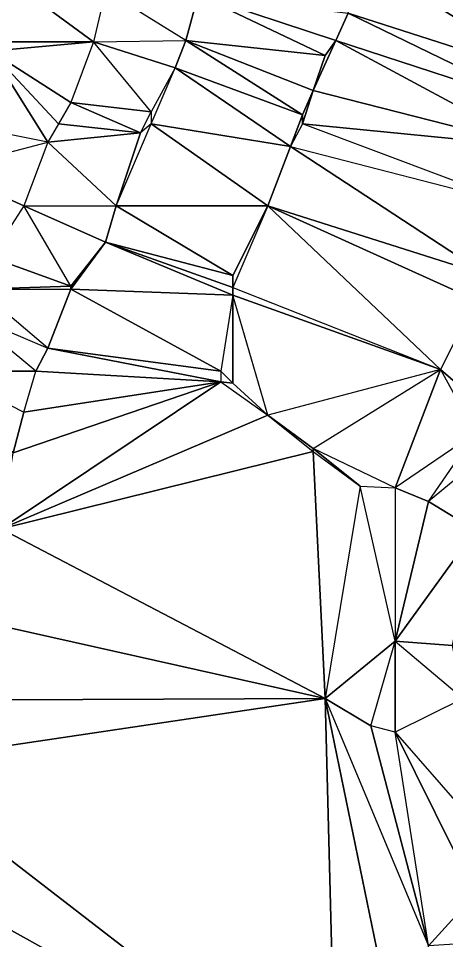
# Model space of a CAD drawing. Header units: metres. Extents: x 121.06818 to 121.07159, y 3.17836 to 3.18313.
# Drawn here: x 121.069919 to 121.070202, y 3.180916 to 3.181523 of the extents above; entities that cross this region are included whole.
import ezdxf

# ---------------------------------------------------------------- set-up
doc = ezdxf.new("R2010")
doc.units = ezdxf.units.M

msp = doc.modelspace()

# ---------------------------------------------------------------- linework, layer by layer
at = {"layer": 'DELAUNEY14316', "color": 252}
msp.add_3dface([(121.070129, 3.180803, 0.01023), (121.069786, 3.180911, 0.01022), (121.069794, 3.180936, 0.01022)], dxfattribs=at)
at = {"layer": 'DELAUNEY14357', "color": 252}
msp.add_3dface([(121.070168, 3.180851, 0.01023), (121.070129, 3.180803, 0.01023), (121.070122, 3.181075, 0.01022)], dxfattribs=at)
at = {"layer": 'DELAUNEY14510', "color": 252}
msp.add_3dface([(121.070129, 3.180803, 0.01023), (121.069794, 3.180936, 0.01022), (121.069809, 3.180981, 0.01022)], dxfattribs=at)
at = {"layer": 'DELAUNEY14683', "color": 252}
msp.add_3dface([(121.070129, 3.180803, 0.01023), (121.069809, 3.180981, 0.01022), (121.069832, 3.181032, 0.01022)], dxfattribs=at)
at = {"layer": 'DELAUNEY14684', "color": 252}
msp.add_3dface([(121.07019, 3.180912, 0.01023), (121.070168, 3.180851, 0.01023), (121.070122, 3.181075, 0.01022)], dxfattribs=at)
at = {"layer": 'DELAUNEY14760', "color": 252}
msp.add_3dface([(121.070221, 3.180914, 0.01024), (121.07019, 3.180912, 0.01023), (121.070221, 3.180946, 0.01023)], dxfattribs=at)
at = {"layer": 'DELAUNEY14836', "color": 252}
msp.add_3dface([(121.070221, 3.180946, 0.01023), (121.07019, 3.180912, 0.01023), (121.070168, 3.181053, 0.01022)], dxfattribs=at)
at = {"layer": 'DELAUNEY14855', "color": 252}
msp.add_3dface([(121.070129, 3.180803, 0.01023), (121.069832, 3.181032, 0.01022), (121.070122, 3.181075, 0.01022)], dxfattribs=at)
at = {"layer": 'DELAUNEY14887', "color": 252}
msp.add_3dface([(121.070122, 3.181075, 0.01022), (121.069832, 3.181032, 0.01022), (121.069855, 3.181074, 0.01022)], dxfattribs=at)
at = {"layer": 'DELAUNEY14902', "color": 252}
msp.add_3dface([(121.070122, 3.181075, 0.01022), (121.07019, 3.180912, 0.01023), (121.070152, 3.181057, 0.01022)], dxfattribs=at)
at = {"layer": 'DELAUNEY14903', "color": 252}
msp.add_3dface([(121.070244, 3.180966, 0.01023), (121.070221, 3.180946, 0.01023), (121.070168, 3.181053, 0.01022)], dxfattribs=at)
at = {"layer": 'DELAUNEY15045', "color": 252}
msp.add_3dface([(121.070152, 3.181057, 0.01022), (121.07019, 3.180912, 0.01023), (121.070168, 3.181053, 0.01022)], dxfattribs=at)
at = {"layer": 'DELAUNEY15061', "color": 252}
msp.add_3dface([(121.070122, 3.181075, 0.01022), (121.070152, 3.181057, 0.01022), (121.070168, 3.181113, 0.01022)], dxfattribs=at)
at = {"layer": 'DELAUNEY15131', "color": 252}
msp.add_3dface([(121.070122, 3.181075, 0.01022), (121.069855, 3.181074, 0.01022), (121.069885, 3.181128, 0.01022)], dxfattribs=at)
at = {"layer": 'DELAUNEY15132', "color": 252}
msp.add_3dface([(121.070168, 3.181053, 0.01022), (121.070152, 3.181057, 0.01022), (121.070168, 3.181113, 0.01022)], dxfattribs=at)
at = {"layer": 'DELAUNEY15299', "color": 252}
msp.add_3dface([(121.070168, 3.181053, 0.01022), (121.070244, 3.180966, 0.01023), (121.070213, 3.181075, 0.01022)], dxfattribs=at)
at = {"layer": 'DELAUNEY15406', "color": 252}
msp.add_3dface([(121.070213, 3.181075, 0.01022), (121.070168, 3.181053, 0.01022), (121.070168, 3.181113, 0.01022)], dxfattribs=at)
at = {"layer": 'DELAUNEY15487', "color": 252}
msp.add_3dface([(121.070122, 3.181075, 0.01022), (121.069885, 3.181128, 0.01022), (121.069908, 3.181187, 0.01022)], dxfattribs=at)
at = {"layer": 'DELAUNEY15760', "color": 252}
msp.add_3dface([(121.070168, 3.181113, 0.01022), (121.070213, 3.181075, 0.01022), (121.070206, 3.18111, 0.01022)], dxfattribs=at)
at = {"layer": 'DELAUNEY15772', "color": 252}
msp.add_3dface([(121.070122, 3.181075, 0.01022), (121.070168, 3.181113, 0.01022), (121.070145, 3.181215, 0.01023)], dxfattribs=at)
at = {"layer": 'DELAUNEY15778', "color": 252}
msp.add_3dface([(121.070168, 3.181113, 0.01022), (121.070206, 3.18111, 0.01022), (121.070221, 3.181186, 0.01023)], dxfattribs=at)
at = {"layer": 'DELAUNEY15905', "color": 252}
msp.add_3dface([(121.070122, 3.181075, 0.01022), (121.069908, 3.181187, 0.01022), (121.070114, 3.181238, 0.01023)], dxfattribs=at)
at = {"layer": 'DELAUNEY16088', "color": 252}
msp.add_3dface([(121.070114, 3.181238, 0.01023), (121.069908, 3.181187, 0.01022), (121.070084, 3.181262, 0.01023)], dxfattribs=at)
at = {"layer": 'DELAUNEY16089', "color": 252}
msp.add_3dface([(121.070122, 3.181075, 0.01022), (121.070114, 3.181238, 0.01023), (121.070145, 3.181215, 0.01023)], dxfattribs=at)
at = {"layer": 'DELAUNEY16090', "color": 252}
msp.add_3dface([(121.070168, 3.181113, 0.01022), (121.070145, 3.181215, 0.01023), (121.070168, 3.181214, 0.01023)], dxfattribs=at)
at = {"layer": 'DELAUNEY16091', "color": 252}
msp.add_3dface([(121.070168, 3.181113, 0.01022), (121.070221, 3.181186, 0.01023), (121.07019, 3.181205, 0.01023)], dxfattribs=at)
at = {"layer": 'DELAUNEY16115', "color": 252}
msp.add_3dface([(121.070084, 3.181262, 0.01023), (121.069908, 3.181187, 0.01022), (121.070053, 3.181284, 0.01023)], dxfattribs=at)
at = {"layer": 'DELAUNEY16116', "color": 252}
msp.add_3dface([(121.070084, 3.181262, 0.01023), (121.070114, 3.181238, 0.01023), (121.070114, 3.18124, 0.01023)], dxfattribs=at)
at = {"layer": 'DELAUNEY16117', "color": 252}
msp.add_3dface([(121.070114, 3.181238, 0.01023), (121.070145, 3.181215, 0.01023), (121.070114, 3.18124, 0.01023)], dxfattribs=at)
at = {"layer": 'DELAUNEY16126', "color": 252}
msp.add_3dface([(121.070168, 3.181113, 0.01022), (121.07019, 3.181205, 0.01023), (121.070168, 3.181214, 0.01023)], dxfattribs=at)
at = {"layer": 'DELAUNEY16135', "color": 252}
msp.add_3dface([(121.07019, 3.181205, 0.01023), (121.070221, 3.181186, 0.01023), (121.070229, 3.181237, 0.01024)], dxfattribs=at)
at = {"layer": 'DELAUNEY16161', "color": 252}
msp.add_3dface([(121.070145, 3.181215, 0.01023), (121.070168, 3.181214, 0.01023), (121.070114, 3.18124, 0.01023)], dxfattribs=at)
at = {"layer": 'DELAUNEY16162', "color": 252}
msp.add_3dface([(121.070168, 3.181214, 0.01023), (121.07019, 3.181205, 0.01023), (121.070221, 3.18125, 0.01024)], dxfattribs=at)
at = {"layer": 'DELAUNEY16282', "color": 252}
msp.add_3dface([(121.070053, 3.181284, 0.01023), (121.069908, 3.181187, 0.01022), (121.069916, 3.181237, 0.01022)], dxfattribs=at)
at = {"layer": 'DELAUNEY16283', "color": 252}
msp.add_3dface([(121.070053, 3.181284, 0.01023), (121.070084, 3.181262, 0.01023), (121.070061, 3.181283, 0.01023)], dxfattribs=at)
at = {"layer": 'DELAUNEY16307', "color": 252}
msp.add_3dface([(121.070053, 3.181284, 0.01023), (121.069916, 3.181237, 0.01022), (121.069923, 3.181264, 0.01022)], dxfattribs=at)
at = {"layer": 'DELAUNEY16365', "color": 252}
msp.add_3dface([(121.070229, 3.181237, 0.01024), (121.07019, 3.181205, 0.01023), (121.070221, 3.18125, 0.01024)], dxfattribs=at)
at = {"layer": 'DELAUNEY16442', "color": 252}
msp.add_3dface([(121.069923, 3.181264, 0.01022), (121.069916, 3.181237, 0.01022), (121.06987, 3.181291, 0.01021)], dxfattribs=at)
at = {"layer": 'DELAUNEY16448', "color": 252}
msp.add_3dface([(121.070053, 3.181284, 0.01023), (121.069923, 3.181264, 0.01022), (121.069931, 3.181291, 0.01022)], dxfattribs=at)
at = {"layer": 'DELAUNEY16475', "color": 252}
msp.add_3dface([(121.070221, 3.18125, 0.01024), (121.070168, 3.181214, 0.01023), (121.070198, 3.181292, 0.01024)], dxfattribs=at)
at = {"layer": 'DELAUNEY16486', "color": 252}
msp.add_3dface([(121.070084, 3.181262, 0.01023), (121.070114, 3.18124, 0.01023), (121.070198, 3.181292, 0.01024)], dxfattribs=at)
at = {"layer": 'DELAUNEY16541', "color": 252}
msp.add_3dface([(121.070053, 3.181284, 0.01023), (121.070061, 3.181283, 0.01023), (121.070053, 3.181291, 0.01023)], dxfattribs=at)
at = {"layer": 'DELAUNEY16542', "color": 252}
msp.add_3dface([(121.070061, 3.181283, 0.01023), (121.070084, 3.181262, 0.01023), (121.070061, 3.181341, 0.01023)], dxfattribs=at)
at = {"layer": 'DELAUNEY16543', "color": 252}
msp.add_3dface([(121.070198, 3.181292, 0.01024), (121.070168, 3.181214, 0.01023), (121.070114, 3.18124, 0.01023)], dxfattribs=at)
at = {"layer": 'DELAUNEY16553', "color": 252}
msp.add_3dface([(121.070198, 3.181292, 0.01024), (121.070221, 3.18125, 0.01024), (121.070213, 3.181279, 0.01024)], dxfattribs=at)
at = {"layer": 'DELAUNEY16560', "color": 252}
msp.add_3dface([(121.070198, 3.181292, 0.01024), (121.070213, 3.181279, 0.01024), (121.070221, 3.181338, 0.01024)], dxfattribs=at)
at = {"layer": 'DELAUNEY16571', "color": 252}
msp.add_3dface([(121.06987, 3.181291, 0.01021), (121.069923, 3.181264, 0.01022), (121.069931, 3.181291, 0.01022)], dxfattribs=at)
at = {"layer": 'DELAUNEY16585', "color": 252}
msp.add_3dface([(121.070053, 3.181284, 0.01023), (121.069931, 3.181291, 0.01022), (121.069939, 3.181306, 0.01022)], dxfattribs=at)
at = {"layer": 'DELAUNEY16607', "color": 252}
msp.add_3dface([(121.069939, 3.181306, 0.01022), (121.069931, 3.181291, 0.01022), (121.069885, 3.181329, 0.01021)], dxfattribs=at)
at = {"layer": 'DELAUNEY16608', "color": 252}
msp.add_3dface([(121.070053, 3.181284, 0.01023), (121.069939, 3.181306, 0.01022), (121.070053, 3.181291, 0.01023)], dxfattribs=at)
at = {"layer": 'DELAUNEY16668', "color": 252}
msp.add_3dface([(121.06987, 3.181291, 0.01021), (121.069931, 3.181291, 0.01022), (121.069885, 3.181329, 0.01021)], dxfattribs=at)
at = {"layer": 'DELAUNEY16669', "color": 252}
msp.add_3dface([(121.070053, 3.181291, 0.01023), (121.069939, 3.181306, 0.01022), (121.069954, 3.181345, 0.01022)], dxfattribs=at)
at = {"layer": 'DELAUNEY16684', "color": 252}
msp.add_3dface([(121.070053, 3.181291, 0.01023), (121.070061, 3.181283, 0.01023), (121.070061, 3.181341, 0.01023)], dxfattribs=at)
at = {"layer": 'DELAUNEY16734', "color": 252}
msp.add_3dface([(121.070198, 3.181292, 0.01024), (121.070084, 3.181262, 0.01023), (121.070061, 3.181341, 0.01023)], dxfattribs=at)
at = {"layer": 'DELAUNEY16762', "color": 252}
msp.add_3dface([(121.069954, 3.181345, 0.01022), (121.069939, 3.181306, 0.01022), (121.069893, 3.181345, 0.01021)], dxfattribs=at)
at = {"layer": 'DELAUNEY16763', "color": 252}
msp.add_3dface([(121.070221, 3.181338, 0.01024), (121.070198, 3.181292, 0.01024), (121.070084, 3.1814, 0.01023)], dxfattribs=at)
at = {"layer": 'DELAUNEY16769', "color": 252}
msp.add_3dface([(121.070053, 3.181291, 0.01023), (121.069954, 3.181345, 0.01022), (121.070061, 3.181341, 0.01023)], dxfattribs=at)
at = {"layer": 'DELAUNEY16783', "color": 252}
msp.add_3dface([(121.069885, 3.181329, 0.01021), (121.069939, 3.181306, 0.01022), (121.069893, 3.181345, 0.01021)], dxfattribs=at)
at = {"layer": 'DELAUNEY16813', "color": 252}
msp.add_3dface([(121.070198, 3.181292, 0.01024), (121.070061, 3.181341, 0.01023), (121.070061, 3.181346, 0.01023)], dxfattribs=at)
at = {"layer": 'DELAUNEY16827', "color": 252}
msp.add_3dface([(121.070061, 3.181341, 0.01023), (121.069954, 3.181345, 0.01022), (121.069977, 3.181376, 0.01022)], dxfattribs=at)
at = {"layer": 'DELAUNEY16853', "color": 252}
msp.add_3dface([(121.069977, 3.181376, 0.01022), (121.069954, 3.181345, 0.01022), (121.069954, 3.181347, 0.01022)], dxfattribs=at)
at = {"layer": 'DELAUNEY16862', "color": 252}
msp.add_3dface([(121.070061, 3.181341, 0.01023), (121.069977, 3.181376, 0.01022), (121.070061, 3.181346, 0.01023)], dxfattribs=at)
at = {"layer": 'DELAUNEY16867', "color": 252}
msp.add_3dface([(121.069893, 3.181345, 0.01021), (121.069954, 3.181345, 0.01022), (121.069954, 3.181347, 0.01022)], dxfattribs=at)
at = {"layer": 'DELAUNEY16892', "color": 252}
msp.add_3dface([(121.070061, 3.181346, 0.01023), (121.069977, 3.181376, 0.01022), (121.070061, 3.181354, 0.01023)], dxfattribs=at)
at = {"layer": 'DELAUNEY16901', "color": 252}
msp.add_3dface([(121.069893, 3.181345, 0.01021), (121.069954, 3.181347, 0.01022), (121.069901, 3.181366, 0.01021)], dxfattribs=at)
at = {"layer": 'DELAUNEY16902', "color": 252}
msp.add_3dface([(121.070084, 3.1814, 0.01023), (121.070061, 3.181346, 0.01023), (121.070198, 3.181292, 0.01024)], dxfattribs=at)
at = {"layer": 'DELAUNEY16903', "color": 252}
msp.add_3dface([(121.070084, 3.1814, 0.01023), (121.070061, 3.181346, 0.01023), (121.070061, 3.181354, 0.01023)], dxfattribs=at)
at = {"layer": 'DELAUNEY16916', "color": 252}
msp.add_3dface([(121.069977, 3.181376, 0.01022), (121.069954, 3.181347, 0.01022), (121.069923, 3.1814, 0.01021)], dxfattribs=at)
at = {"layer": 'DELAUNEY16927', "color": 252}
msp.add_3dface([(121.069901, 3.181366, 0.01021), (121.069954, 3.181347, 0.01022), (121.069923, 3.1814, 0.01021)], dxfattribs=at)
at = {"layer": 'DELAUNEY16928', "color": 252}
msp.add_3dface([(121.070061, 3.181354, 0.01023), (121.069977, 3.181376, 0.01022), (121.069984, 3.1814, 0.01022)], dxfattribs=at)
at = {"layer": 'DELAUNEY16929', "color": 252}
msp.add_3dface([(121.070221, 3.181338, 0.01024), (121.070084, 3.1814, 0.01023), (121.070229, 3.181354, 0.01024)], dxfattribs=at)
at = {"layer": 'DELAUNEY16937', "color": 252}
msp.add_3dface([(121.070084, 3.1814, 0.01023), (121.070061, 3.181354, 0.01023), (121.069984, 3.1814, 0.01022)], dxfattribs=at)
at = {"layer": 'DELAUNEY16948', "color": 252}
msp.add_3dface([(121.070251, 3.1814, 0.01024), (121.070229, 3.181354, 0.01024), (121.070099, 3.181439, 0.01023)], dxfattribs=at)
at = {"layer": 'DELAUNEY17003', "color": 252}
msp.add_3dface([(121.069923, 3.1814, 0.01021), (121.069901, 3.181366, 0.01021), (121.06987, 3.181424, 0.0102)], dxfattribs=at)
at = {"layer": 'DELAUNEY17030', "color": 252}
msp.add_3dface([(121.069984, 3.1814, 0.01022), (121.069977, 3.181376, 0.01022), (121.069923, 3.1814, 0.01021)], dxfattribs=at)
at = {"layer": 'DELAUNEY17041', "color": 252}
msp.add_3dface([(121.070229, 3.181354, 0.01024), (121.070084, 3.1814, 0.01023), (121.070099, 3.181439, 0.01023)], dxfattribs=at)
at = {"layer": 'DELAUNEY17092', "color": 252}
msp.add_3dface([(121.070099, 3.181439, 0.01023), (121.070084, 3.1814, 0.01023), (121.070007, 3.181454, 0.01022)], dxfattribs=at)
at = {"layer": 'DELAUNEY17107', "color": 252}
msp.add_3dface([(121.069923, 3.1814, 0.01021), (121.069984, 3.1814, 0.01022), (121.069939, 3.181442, 0.01021)], dxfattribs=at)
at = {"layer": 'DELAUNEY17108', "color": 252}
msp.add_3dface([(121.070084, 3.1814, 0.01023), (121.069984, 3.1814, 0.01022), (121.070007, 3.181454, 0.01022)], dxfattribs=at)
at = {"layer": 'DELAUNEY17129', "color": 252}
msp.add_3dface([(121.069923, 3.1814, 0.01021), (121.06987, 3.181424, 0.0102), (121.069939, 3.181442, 0.01021)], dxfattribs=at)
at = {"layer": 'DELAUNEY17163', "color": 252}
msp.add_3dface([(121.070259, 3.181439, 0.01024), (121.070251, 3.1814, 0.01024), (121.070107, 3.181454, 0.01023)], dxfattribs=at)
at = {"layer": 'DELAUNEY17181', "color": 252}
msp.add_3dface([(121.069939, 3.181442, 0.01021), (121.069984, 3.1814, 0.01022), (121.07, 3.181448, 0.01022)], dxfattribs=at)
at = {"layer": 'DELAUNEY17182', "color": 252}
msp.add_3dface([(121.07, 3.181448, 0.01022), (121.069984, 3.1814, 0.01022), (121.070007, 3.181454, 0.01022)], dxfattribs=at)
at = {"layer": 'DELAUNEY17183', "color": 252}
msp.add_3dface([(121.070107, 3.181454, 0.01023), (121.070099, 3.181439, 0.01023), (121.070251, 3.1814, 0.01024)], dxfattribs=at)
at = {"layer": 'DELAUNEY17184', "color": 252}
msp.add_3dface([(121.070107, 3.181454, 0.01023), (121.070099, 3.181439, 0.01023), (121.070107, 3.18146, 0.01023)], dxfattribs=at)
at = {"layer": 'DELAUNEY17191', "color": 252}
msp.add_3dface([(121.070007, 3.181454, 0.01022), (121.07, 3.181448, 0.01022), (121.070007, 3.181462, 0.01022)], dxfattribs=at)
at = {"layer": 'DELAUNEY17245', "color": 252}
msp.add_3dface([(121.069878, 3.181454, 0.0102), (121.06987, 3.181424, 0.0102), (121.069939, 3.181442, 0.01021)], dxfattribs=at)
at = {"layer": 'DELAUNEY17247', "color": 252}
msp.add_3dface([(121.069946, 3.181454, 0.01021), (121.069939, 3.181442, 0.01021), (121.07, 3.181448, 0.01022)], dxfattribs=at)
at = {"layer": 'DELAUNEY17248', "color": 252}
msp.add_3dface([(121.069946, 3.181454, 0.01021), (121.069939, 3.181442, 0.01021), (121.069901, 3.181502, 0.0102)], dxfattribs=at)
at = {"layer": 'DELAUNEY17258', "color": 252}
msp.add_3dface([(121.069939, 3.181442, 0.01021), (121.069878, 3.181454, 0.0102), (121.069901, 3.181502, 0.0102)], dxfattribs=at)
at = {"layer": 'DELAUNEY17259', "color": 252}
msp.add_3dface([(121.069946, 3.181454, 0.01021), (121.07, 3.181448, 0.01022), (121.069954, 3.181468, 0.01021)], dxfattribs=at)
at = {"layer": 'DELAUNEY17260', "color": 252}
msp.add_3dface([(121.070259, 3.181439, 0.01024), (121.070107, 3.181454, 0.01023), (121.070114, 3.181476, 0.01023)], dxfattribs=at)
at = {"layer": 'DELAUNEY17270', "color": 252}
msp.add_3dface([(121.070099, 3.181439, 0.01023), (121.070007, 3.181454, 0.01022), (121.070023, 3.181491, 0.01022)], dxfattribs=at)
at = {"layer": 'DELAUNEY17294', "color": 252}
msp.add_3dface([(121.070114, 3.181476, 0.01023), (121.070107, 3.181454, 0.01023), (121.070107, 3.18146, 0.01023)], dxfattribs=at)
at = {"layer": 'DELAUNEY17295', "color": 252}
msp.add_3dface([(121.070259, 3.181439, 0.01024), (121.070114, 3.181476, 0.01023), (121.070129, 3.181509, 0.01023)], dxfattribs=at)
at = {"layer": 'DELAUNEY17319', "color": 252}
msp.add_3dface([(121.069954, 3.181468, 0.01021), (121.069946, 3.181454, 0.01021), (121.069901, 3.181502, 0.0102)], dxfattribs=at)
at = {"layer": 'DELAUNEY17329', "color": 252}
msp.add_3dface([(121.069954, 3.181468, 0.01021), (121.07, 3.181448, 0.01022), (121.070007, 3.181462, 0.01022)], dxfattribs=at)
at = {"layer": 'DELAUNEY17344', "color": 252}
msp.add_3dface([(121.070007, 3.181462, 0.01022), (121.070007, 3.181454, 0.01022), (121.070023, 3.181491, 0.01022)], dxfattribs=at)
at = {"layer": 'DELAUNEY17345', "color": 252}
msp.add_3dface([(121.070099, 3.181439, 0.01023), (121.070023, 3.181491, 0.01022), (121.070107, 3.18146, 0.01023)], dxfattribs=at)
at = {"layer": 'DELAUNEY17354', "color": 252}
msp.add_3dface([(121.070023, 3.181491, 0.01022), (121.070007, 3.181462, 0.01022), (121.069969, 3.181508, 0.01021)], dxfattribs=at)
at = {"layer": 'DELAUNEY17355', "color": 252}
msp.add_3dface([(121.070114, 3.181476, 0.01023), (121.070107, 3.18146, 0.01023), (121.07003, 3.181509, 0.01022)], dxfattribs=at)
at = {"layer": 'DELAUNEY17356', "color": 252}
msp.add_3dface([(121.070267, 3.181464, 0.01024), (121.070259, 3.181439, 0.01024), (121.070129, 3.181509, 0.01023)], dxfattribs=at)
at = {"layer": 'DELAUNEY17363', "color": 252}
msp.add_3dface([(121.070129, 3.181509, 0.01023), (121.070114, 3.181476, 0.01023), (121.070122, 3.181499, 0.01023)], dxfattribs=at)
at = {"layer": 'DELAUNEY17364', "color": 252}
msp.add_3dface([(121.070274, 3.181483, 0.01024), (121.070267, 3.181464, 0.01024), (121.070137, 3.181527, 0.01023)], dxfattribs=at)
at = {"layer": 'DELAUNEY17380', "color": 252}
msp.add_3dface([(121.069954, 3.181468, 0.01021), (121.070007, 3.181462, 0.01022), (121.069969, 3.181508, 0.01021)], dxfattribs=at)
at = {"layer": 'DELAUNEY17381', "color": 252}
msp.add_3dface([(121.070107, 3.18146, 0.01023), (121.070023, 3.181491, 0.01022), (121.07003, 3.181509, 0.01022)], dxfattribs=at)
at = {"layer": 'DELAUNEY17382', "color": 252}
msp.add_3dface([(121.07029, 3.181509, 0.01024), (121.070274, 3.181483, 0.01024), (121.070145, 3.181563, 0.01023)], dxfattribs=at)
at = {"layer": 'DELAUNEY17398', "color": 252}
msp.add_3dface([(121.070122, 3.181499, 0.01023), (121.070114, 3.181476, 0.01023), (121.07003, 3.181509, 0.01022)], dxfattribs=at)
at = {"layer": 'DELAUNEY17399', "color": 252}
msp.add_3dface([(121.070267, 3.181464, 0.01024), (121.070129, 3.181509, 0.01023), (121.070137, 3.181527, 0.01023)], dxfattribs=at)
at = {"layer": 'DELAUNEY17405', "color": 252}
msp.add_3dface([(121.070129, 3.181509, 0.01023), (121.070122, 3.181499, 0.01023), (121.070038, 3.181539, 0.01022)], dxfattribs=at)
at = {"layer": 'DELAUNEY17419', "color": 252}
msp.add_3dface([(121.069954, 3.181468, 0.01021), (121.069901, 3.181502, 0.0102), (121.069969, 3.181508, 0.01021)], dxfattribs=at)
at = {"layer": 'DELAUNEY17420', "color": 252}
msp.add_3dface([(121.070313, 3.181531, 0.01024), (121.07029, 3.181509, 0.01024), (121.07016, 3.181608, 0.01023)], dxfattribs=at)
at = {"layer": 'DELAUNEY17431', "color": 252}
msp.add_3dface([(121.07003, 3.181509, 0.01022), (121.070023, 3.181491, 0.01022), (121.069969, 3.181508, 0.01021)], dxfattribs=at)
at = {"layer": 'DELAUNEY17475', "color": 252}
msp.add_3dface([(121.070137, 3.181527, 0.01023), (121.070129, 3.181509, 0.01023), (121.070038, 3.181539, 0.01022)], dxfattribs=at)
at = {"layer": 'DELAUNEY17506', "color": 252}
msp.add_3dface([(121.069969, 3.181508, 0.01021), (121.069901, 3.181502, 0.0102), (121.069901, 3.181508, 0.0102)], dxfattribs=at)
at = {"layer": 'DELAUNEY17517', "color": 252}
msp.add_3dface([(121.070122, 3.181499, 0.01023), (121.07003, 3.181509, 0.01022), (121.070038, 3.181539, 0.01022)], dxfattribs=at)
at = {"layer": 'DELAUNEY17518', "color": 252}
msp.add_3dface([(121.070274, 3.181483, 0.01024), (121.070137, 3.181527, 0.01023), (121.070145, 3.181563, 0.01023)], dxfattribs=at)
at = {"layer": 'DELAUNEY17537', "color": 252}
msp.add_3dface([(121.069969, 3.181508, 0.01021), (121.069901, 3.181508, 0.0102), (121.069908, 3.181553, 0.0102)], dxfattribs=at)
at = {"layer": 'DELAUNEY17556', "color": 252}
msp.add_3dface([(121.069969, 3.181508, 0.01021), (121.07003, 3.181509, 0.01022), (121.069977, 3.181542, 0.01021)], dxfattribs=at)
at = {"layer": 'DELAUNEY17557', "color": 252}
msp.add_3dface([(121.070038, 3.181539, 0.01022), (121.07003, 3.181509, 0.01022), (121.069977, 3.181542, 0.01021)], dxfattribs=at)
at = {"layer": 'DELAUNEY17581', "color": 252}
msp.add_3dface([(121.069977, 3.181542, 0.01021), (121.069969, 3.181508, 0.01021), (121.069908, 3.181553, 0.0102)], dxfattribs=at)
at = {"layer": 'DELAUNEY17640', "color": 252}
msp.add_3dface([(121.07029, 3.181509, 0.01024), (121.070145, 3.181563, 0.01023), (121.07016, 3.181608, 0.01023)], dxfattribs=at)

doc.saveas('drawing.dxf')
